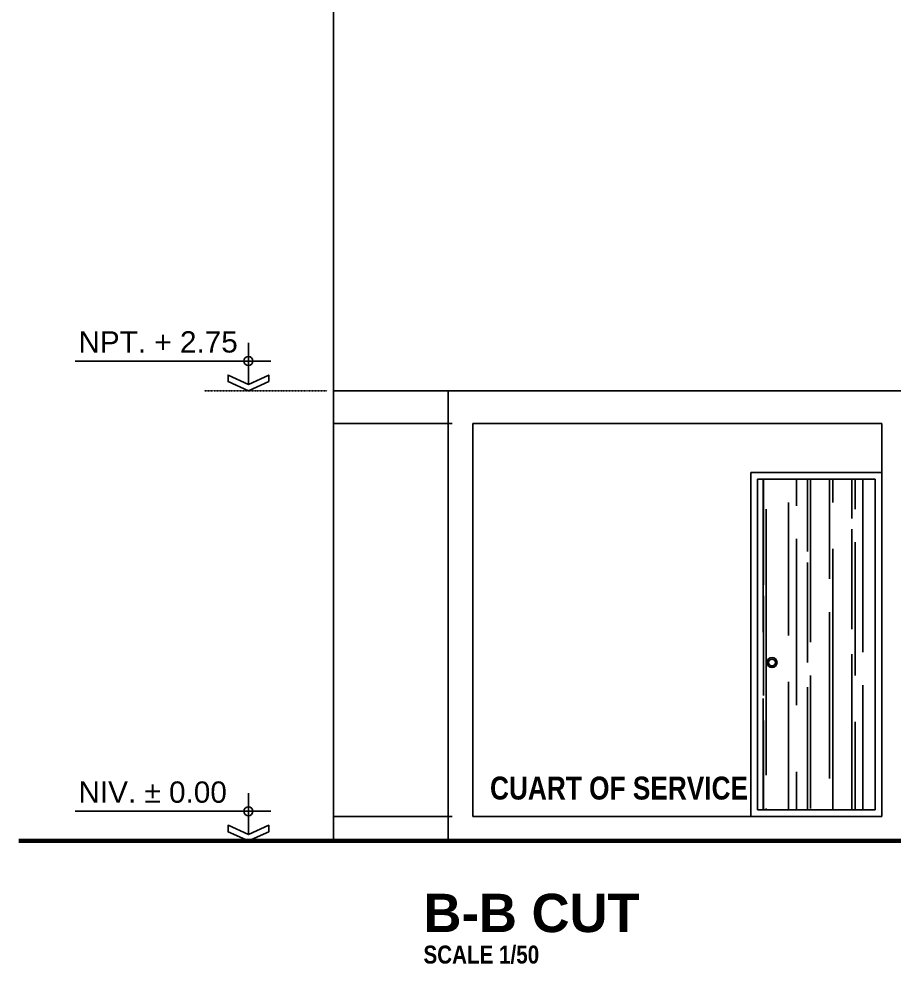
# Model space of a CAD drawing. Header units: millimetres. Extents: x -249630 to 95394, y -188036 to 109963.
# Drawn here: x -81262 to -74576, y -3248 to 3969 of the extents above; entities that cross this region are included whole.
import ezdxf

# ---------------------------------------------------------------- set-up
doc = ezdxf.new("R2010")
doc.units = ezdxf.units.MM
doc.header["$PDMODE"] = 2
doc.linetypes.add('DASHED2', pattern=[9.525, 6.35, -3.175])
for name, color, linetype in [('05', 5, 'Continuous'), ('Layer1', 2, 'Continuous'), ('Layer2', 8, 'Continuous'), ('Layer7', 7, 'Continuous'), ('Layer8', 8, 'Continuous'), ('SUBTITULOS', 90, 'Continuous'), ('TEXTOS', 11, 'Continuous'), ('TITULOS', 180, 'Continuous'), ('VEREDA', 1, 'Continuous')]:
    doc.layers.add(name, color=color, linetype=linetype)
doc.layers.add('MUROS', color=6, linetype='Continuous', lineweight=60)
doc.styles.add('ARIAL', font='arial.ttf', dxfattribs={"height": 0.14})
doc.styles.add('COTAS', font='arial.ttf', dxfattribs={"width": 1.1})
doc.styles.add('DESCRIPCION(E)', font='swisscbi.ttf', dxfattribs={"width": 1.1, "oblique": 15, "height": 0.15})
doc.styles.add('SUBTITULOS(E)', font='swisscbi.ttf', dxfattribs={"oblique": 15, "height": 0.2})
doc.styles.add('TITULOS(E)', font='swisscbi.ttf', dxfattribs={"oblique": 15, "height": 0.23})
doc.dimstyles.new('Copy of COTA1-50', dxfattribs={"dimscale": 0.5, "dimtxt": 0.22, "dimasz": 0.12, "dimexe": 0.08, "dimexo": 0.05, "dimgap": 0.076, "dimtad": 2, "dimtih": 1, "dimtoh": 1, "dimzin": 4, "dimdsep": 46, "dimtxsty": 'COTAS', "dimblk": 'ARCHTICK', "dimcen": -0.1, "dimclrd": 141, "dimclre": 141, "dimclrt": 11, "dimadec": 0, "dimazin": 0, "dimtfac": 1, "dimtix": 1, "dimtmove": 1, "dimatfit": 3, "dimfxl": 1, "dimtolj": 1, "dimtzin": 0, "dimarcsym": 0})

# ---------------------------------------------------------------- blocks, each defined once
blk = doc.blocks.new('_ArchTick')
at = {"color": 0, "linetype": 'ByBlock', "const_width": 0.15}
blk.add_lwpolyline([(-0.5, -0.5), (0.5, 0.5)], dxfattribs=at)
blk = doc.blocks.new('*D185')
at = {"layer": '05', "color": 141, "lineweight": -2, "transparency": 16777216}
for p, q in [((-77951.2, -2120.6), (-78858, -2120.6)), ((-78858, -2308.1), (-78858, -2120.6)), ((-77951.2, -2308.1), (-78858, -2308.1))]:
    blk.add_line(p, q, dxfattribs=at)
at = {"layer": 'Defpoints', "color": 0, "transparency": 16777216}
for p in [(-78858, -2120.6), (-77951.2, -2120.6), (-77951.2, -2308.1)]:
    blk.add_point(p, dxfattribs=at)
at = {"layer": '05', "color": 141, "lineweight": -2, "transparency": 16777216, "xscale": 0.06, "yscale": 0.06, "zscale": 0.06}
for p, rotation in [((-78858, -2120.6), 90), ((-78858, -2308.1), 270)]:
    blk.add_blockref('_ArchTick', p, dxfattribs=dict(at, rotation=rotation))
at = {"layer": '05', "color": 11, "transparency": 16777216, "insert": (-78858.3, -2214.3), "char_height": 0.11, "attachment_point": 5, "style": 'COTAS'}
blk.add_mtext('\\A1;187.50', dxfattribs=at)
blk = doc.blocks.new('*D186')
at = {"layer": '05', "color": 141, "lineweight": -2, "transparency": 16777216}
for p, q in [((-77951.2, 879.4), (-78858, 879.4)), ((-78858, -2120.6), (-78858, 879.4)), ((-77951.2, -2120.6), (-78858, -2120.6))]:
    blk.add_line(p, q, dxfattribs=at)
at = {"layer": 'Defpoints', "color": 0, "transparency": 16777216}
for p in [(-78858, 879.4), (-77951.2, 879.4), (-77951.2, -2120.6)]:
    blk.add_point(p, dxfattribs=at)
at = {"layer": '05', "color": 141, "lineweight": -2, "transparency": 16777216, "xscale": 0.06, "yscale": 0.06, "zscale": 0.06}
for p, rotation in [((-78858, 879.4), 90), ((-78858, -2120.6), 270)]:
    blk.add_blockref('_ArchTick', p, dxfattribs=dict(at, rotation=rotation))
at = {"layer": '05', "color": 11, "transparency": 16777216, "insert": (-78858.3, -620.6), "char_height": 0.11, "attachment_point": 5, "style": 'COTAS'}
blk.add_mtext('\\A1;3000.00', dxfattribs=at)
blk = doc.blocks.new('*D187')
at = {"layer": '05', "color": 141, "lineweight": -2, "transparency": 16777216}
for p, q in [((-77951.2, 1129.4), (-78858, 1129.4)), ((-78858, 879.4), (-78858, 1129.4)), ((-77951.2, 879.4), (-78858, 879.4))]:
    blk.add_line(p, q, dxfattribs=at)
at = {"layer": 'Defpoints', "color": 0, "transparency": 16777216}
for p in [(-78858, 1129.4), (-77951.2, 1129.4), (-77951.2, 879.4)]:
    blk.add_point(p, dxfattribs=at)
at = {"layer": '05', "color": 141, "lineweight": -2, "transparency": 16777216, "xscale": 0.06, "yscale": 0.06, "zscale": 0.06}
for p, rotation in [((-78858, 1129.4), 90), ((-78858, 879.4), 270)]:
    blk.add_blockref('_ArchTick', p, dxfattribs=dict(at, rotation=rotation))
at = {"layer": '05', "color": 11, "transparency": 16777216, "insert": (-78858.3, 1004.4), "char_height": 0.11, "attachment_point": 5, "style": 'COTAS'}
blk.add_mtext('\\A1;250.00', dxfattribs=at)
blk = doc.blocks.new('*D188')
at = {"layer": '05', "color": 141, "lineweight": -2, "transparency": 16777216}
for p, q in [((-77951.2, 4129.4), (-78858, 4129.4)), ((-78858, 1129.4), (-78858, 4129.4)), ((-77951.2, 1129.4), (-78858, 1129.4))]:
    blk.add_line(p, q, dxfattribs=at)
at = {"layer": 'Defpoints', "color": 0, "transparency": 16777216}
for p in [(-78858, 4129.4), (-77951.2, 4129.4), (-77951.2, 1129.4)]:
    blk.add_point(p, dxfattribs=at)
at = {"layer": '05', "color": 141, "lineweight": -2, "transparency": 16777216, "xscale": 0.06, "yscale": 0.06, "zscale": 0.06}
for p, rotation in [((-78858, 4129.4), 90), ((-78858, 1129.4), 270)]:
    blk.add_blockref('_ArchTick', p, dxfattribs=dict(at, rotation=rotation))
at = {"layer": '05', "color": 11, "transparency": 16777216, "insert": (-78858.3, 2629.4), "char_height": 0.11, "attachment_point": 5, "style": 'COTAS'}
blk.add_mtext('\\A1;3000.00', dxfattribs=at)
blk = doc.blocks.new('A$C4E7472FC')
for p, q in [((0.1958, 0.0563), (0.1958, 0.4177)), ((0, 0.2597), (1.71, 0.2597))]:
    blk.add_line(p, q)
blk.add_lwpolyline([(0.0179, 0.0806), (0.1958, 0), (0.3737, 0.0806), (0.3737, 0.1369), (0.1958, 0.0563), (0.0179, 0.1369)], close=True)
blk.add_circle((0.1958, 0.2597), 0.0392)

msp = doc.modelspace()

# ---------------------------------------------------------------- hatches: boundary and pattern name
at = {"layer": 'Layer2'}
h = msp.add_hatch(dxfattribs=at)
h.set_pattern_fill('AR-RROOF', color=256, scale=10, angle=90, style=0)
h.set_pattern_definition([(90, (-361581.4, -234596.78), (-254, 558.8), [3810, -508, 1270, -254]), (90, (-361708.4, -234258.96), (-337.82, -254), [762, -83.82, 1524, -190.5]), (90, (-361797.3, -234469.78), (-170.18, 1320.8), [2032, -355.6, 1016, -254])])
h.paths.add_polyline_path([(-75619.915, -2070.569), (-74719.915, -2070.569), (-74719.915, 454.431), (-75619.915, 454.431)])

# ---------------------------------------------------------------- linework, layer by layer
at = {"layer": '05'}
for p, q in [((-77982.415, -2308.069), (-77982.415, 1129.431)), ((-77794.915, -2120.569), (-77794.915, 879.431)), ((-74669.915, -2120.569), (-74669.915, 879.431))]:
    msp.add_line(p, q, dxfattribs=at)
for points in [[(-74482.415, 1129.431), (-77982.415, 1129.431)], [(-74669.915, 879.431), (-77794.915, 879.431)], [(-77794.915, -2120.569), (-74669.915, -2120.569)]]:
    msp.add_lwpolyline(points, dxfattribs=at)
at = {"layer": 'Layer1'}
msp.add_line((-75669.915, 504.431), (-75669.915, -2120.569), dxfattribs=at)
msp.add_lwpolyline([(-75669.915, 504.431), (-74669.915, 504.431)], dxfattribs=at)
at = {"layer": 'Layer8', "color": 8, "linetype": 'DASHED2', "ltscale": 0.02}
for p, q in [((-79843.465, 1129.431), (-78908.004, 1129.431)), ((-79843.465, 1129.431), (-78908.004, 1129.431)), ((-79843.465, -2308.069), (-78908.004, -2308.069)), ((-79843.465, -2308.069), (-78908.004, -2308.069))]:
    msp.add_line(p, q, dxfattribs=at)
at = {"layer": 'MUROS'}
msp.add_lwpolyline([(-81262.213, -2308.069), (-67982.415, -2308.069)], dxfattribs=at)
at = {"layer": 'VEREDA'}
for p, q in [((-75619.915, 454.431), (-75619.915, -2070.569)), ((-74719.915, -2070.569), (-74719.915, 454.431))]:
    msp.add_line(p, q, dxfattribs=at)
for points in [[(-75619.915, 454.431), (-74719.915, 454.431)], [(-75619.915, -2070.569), (-74719.915, -2070.569)]]:
    msp.add_lwpolyline(points, dxfattribs=at)
for radius in [38.456, 25.956]:
    msp.add_circle((-75508.908, -945.569), radius, dxfattribs=at)

# ---------------------------------------------------------------- block references
at = {"layer": 'Layer7', "xscale": -875.0000000000568, "yscale": 874.9999999999147, "zscale": 875}
for p in [(-79337.208, 1129.431), (-79337.208, -2308.069)]:
    msp.add_blockref('A$C4E7472FC', p, dxfattribs=at)

# ---------------------------------------------------------------- texts
at = {"layer": 'Layer7', "style": 'ARIAL'}
for s, p in [('NPT. + 2.75', (-80807.421, 1421.442)), ('NIV. %%P 0.00', (-80807.421, -2016.058))]:
    msp.add_text(s, height=162.5, dxfattribs=at).set_placement(p)
at = {"layer": 'SUBTITULOS', "linetype": 'ByBlock', "style": 'SUBTITULOS(E)'}
msp.add_text('CUART OF SERVICE', height=175, dxfattribs=at).set_placement((-77663.142, -1991.544))
at = {"layer": 'TEXTOS', "linetype": 'ByBlock', "style": 'DESCRIPCION(E)'}
msp.add_text('SCALE 1/50', height=137.5, dxfattribs=at).set_placement((-78171.532, -3244.095))
at = {"layer": 'TITULOS', "linetype": 'ByBlock', "style": 'TITULOS(E)', "width": 1.2}
msp.add_text('B-B CUT', height=292.5, dxfattribs=at).set_placement((-78171.532, -3003.8))

# ---------------------------------------------------------------- dimensions: what is measured, and where the dimension line sits
at = {"layer": '05'}
for base, p1, p2, picture, middle in [((-78858.004, 4129.431), (-77951.165, 1129.431), (-77951.165, 4129.431), '*D188', (-78858.34, 2629.431)), ((-78858.004, 1129.431), (-77951.165, 879.431), (-77951.165, 1129.431), '*D187', (-78858.294, 1004.431)), ((-78858.004, 879.431), (-77951.165, -2120.569), (-77951.165, 879.431), '*D186', (-78858.34, -620.569)), ((-78858.004, -2120.569), (-77951.165, -2308.069), (-77951.165, -2120.569), '*D185', (-78858.287, -2214.319))]:
    dim = msp.add_linear_dim(base=base, p1=p1, p2=p2, angle=90, dimstyle='Copy of COTA1-50', dxfattribs=at)
    dim.commit()
    dim.dimension.update_dxf_attribs({"geometry": picture, "text_midpoint": middle})

doc.saveas('drawing.dxf')
